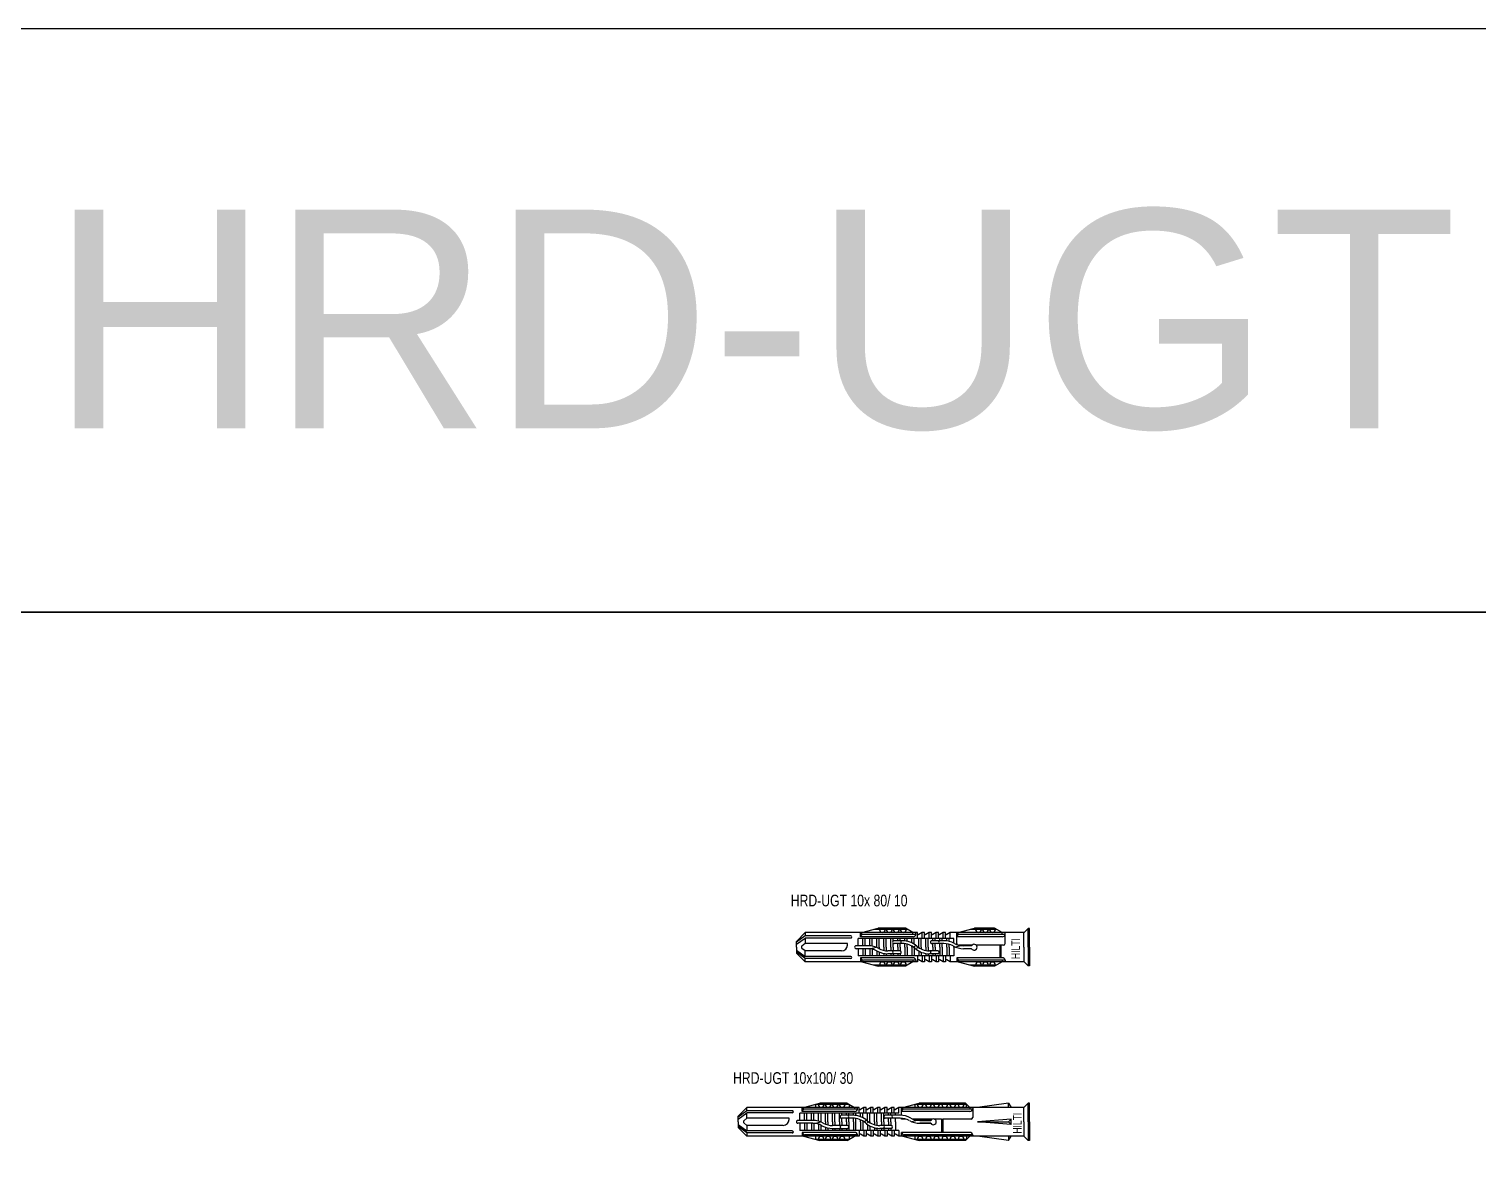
# Model space of a CAD drawing. Header units: millimetres. Extents: x 296 to 4896, y 152 to 3333.
# Drawn here: x 3948.8 to 4446, y 2942.9 to 3333.3 of the extents above; entities that cross this region are included whole.
import ezdxf

# ---------------------------------------------------------------- set-up
doc = ezdxf.new("R2010")
doc.units = ezdxf.units.MM
doc.layers.add('2', color=3, linetype='Continuous')
doc.layers.add('3', color=4, linetype='Continuous')
doc.styles.get("Standard").update_dxf_attribs({"font": 'arial.ttf'})

# ---------------------------------------------------------------- blocks, each defined once
blk = doc.blocks.new('HRD-UGT 10x 80-10')
at = {"layer": '2'}
for p, q in [((-77, 5), (-80, 2)), ((-77, 5), (-77, 3.87)), ((-38.4, 5), (-77, 5)), ((-58, 3.6), (-58, 5)), ((-57.5, 5), (-51.9, 6.5)), ((-57.5, 4.28), (-57.5, 5)), ((-41.91, 6.1), (-53.39, 6.1)), ((-42.6, 6.5), (-51.9, 6.5)), ((-40, 5), (-42.6, 6.5)), ((-40, 4.4), (-40, 5)), ((-39, 4.4), (-39, 5)), ((-38.4, 3), (-38.4, 5)), ((-36.8, 5), (-37.95, 4.34)), ((-36, 5), (-36.8, 5)), ((-36.8, 3), (-36.8, 5)), ((-36, 3), (-36, 5)), ((-34.4, 5), (-35.55, 4.34)), ((-33.6, 5), (-34.4, 5)), ((-34.4, 3), (-34.4, 5)), ((-33.6, 3), (-33.6, 5)), ((-32, 5), (-33.15, 4.34)), ((-31.2, 5), (-32, 5)), ((-32, 3), (-32, 5)), ((-31.2, 3), (-31.2, 5)), ((-29.6, 5), (-30.75, 4.34)), ((-29.6, 3), (-29.6, 5)), ((-28.8, 5), (-29.6, 5)), ((-29.6, 3), (-29.6, 5)), ((-28.8, 3), (-28.8, 5)), ((-27.2, 5), (-28.35, 4.34)), ((-2, 5), (-27.2, 5)), ((-27.2, 3), (-27.2, 5)), ((-25, 1.23), (-25, 5)), ((-24.5, 5), (-18.9, 6.5)), ((-24.5, 4.28), (-24.5, 5)), ((-11.31, 6.1), (-20.39, 6.1)), ((-12, 6.5), (-18.9, 6.5)), ((-9.4, 5), (-12, 6.5)), ((-9.4, 4.4), (-9.4, 5)), ((-8.4, 1.23), (-8.4, 5)), ((-0.5, 6.4), (-2, 4.9)), ((-0.5, 0), (-0.5, 6.4)), ((0, 6.4), (-0.5, 6.4)), ((0, 0), (0, 6.4)), ((-77, 3.87), (-80, 1.72)), ((-80, 1.02), (-77, 3.16)), ((-80, 0), (-80, 2)), ((-77, 1.29), (-78.08, 0.38)), ((-61.35, 3.87), (-77, 3.87)), ((-77, 3.16), (-77, 1.29)), ((-61.35, 3.16), (-77, 3.16)), ((-62.5, 1.29), (-77, 1.29)), ((-62.5, 0.71), (-62.5, 1.29)), ((-55.39, 0.5), (-59.5, 0.5)), ((-26, 3), (-58.8, 3)), ((-58.8, 0.5), (-58.8, 3)), ((-39.98, 3.6), (-58, 3.6)), ((-57.2, 0.5), (-57.2, 3)), ((-39, 4.4), (-57.02, 4.4)), ((-56.4, 0.5), (-56.4, 3)), ((-54.8, 0.48), (-54.8, 3)), ((-54, 0.37), (-54, 3)), ((-52.4, -0.12), (-52.4, 3)), ((-51.6, 0), (-51.6, 3)), ((-50, 0), (-50, 3)), ((-49.2, 0), (-49.2, 3)), ((-47.6, 0), (-47.6, 3)), ((-46.8, 2.15), (-46.8, 3)), ((-46.8, 0), (-46.8, 1.35)), ((-43.63, 2.25), (-46.5, 2.25)), ((-43.63, 1.25), (-46.5, 1.25)), ((-45.2, 2.25), (-45.2, 3)), ((-45.2, 0), (-45.2, 1.25)), ((-44.4, 2.25), (-44.4, 3)), ((-44.4, 0), (-44.4, 1.25)), ((-42.8, 2.2), (-42.8, 3)), ((-42.8, 0), (-42.8, 1.2)), ((-42, 2.07), (-42, 3)), ((-42, 0), (-42, 1.04)), ((-40.4, 1.52), (-40.4, 3)), ((-40.4, 0), (-40.4, 0.39)), ((-39.6, 1.08), (-39.6, 3)), ((-38, 0), (-38, 3)), ((-37.2, 0), (-37.2, 3)), ((-35.6, 0), (-35.6, 3)), ((-34.8, 0), (-34.8, 3)), ((-29.39, 2.25), (-33.5, 2.25)), ((-29.39, 1.25), (-33.5, 1.25)), ((-33.2, 2.25), (-33.2, 3)), ((-33.2, 0), (-33.2, 1.25)), ((-32.4, 2.25), (-32.4, 3)), ((-32.4, 0), (-32.4, 1.25)), ((-30.8, 2.25), (-30.8, 3)), ((-30.8, 0), (-30.8, 1.25)), ((-30, 2.25), (-30, 3)), ((-30, 0), (-30, 1.25)), ((-28.4, 2.18), (-28.4, 3)), ((-28.4, 0), (-28.4, 1.17)), ((-27.6, 2.03), (-27.6, 3)), ((-27.6, 0), (-27.6, 1)), ((-26, 1.44), (-26, 3)), ((-26, 0), (-26, 0.31)), ((-9.38, 3.6), (-25, 3.6)), ((-19.68, 0.73), (-24.34, 0.73)), ((-8.4, 4.4), (-24.02, 4.4)), ((-19.87, 0.5), (-22.61, 0.5)), ((-8.9, 0.73), (-18.32, 0.73)), ((-10.2, 0.73), (-10.2, -3.6)), ((-10, 0.73), (-10, -3.6)), ((-9.8, 0.73), (-9.8, -3.6)), ((-2, 0), (-2, 4.9)), ((-80, 0), (-80, -2)), ((-80, -1.02), (-77, -3.16)), ((-77, -3.87), (-80, -1.72)), ((-77, -5), (-80, -2)), ((-77, -1.29), (-78.08, -0.38)), ((-64.5, -1.29), (-77, -1.29)), ((-77, -3.16), (-77, -1.29)), ((-61.35, -3.16), (-77, -3.16)), ((-77, -5), (-77, -3.87)), ((-61.35, -3.87), (-77, -3.87)), ((-55.39, -0.5), (-59.5, -0.5)), ((-58.8, -0.5), (-58.8, -3)), ((-26, -3), (-58.8, -3)), ((-39.98, -3.6), (-58, -3.6)), ((-58, -3.6), (-58, -5)), ((-57.5, -4.28), (-57.5, -5)), ((-57.2, -0.5), (-57.2, -3)), ((-39, -4.4), (-57.02, -4.4)), ((-56.4, -0.5), (-56.4, -3)), ((-54.8, -0.53), (-54.8, -3)), ((-54, -0.65), (-54, -3)), ((-52.4, -1.23), (-52.4, -3)), ((-51.6, 0), (-51.6, -0.52)), ((-51.6, -1.63), (-51.6, -3)), ((-50, 0), (-50, -1.1)), ((-50, -2.12), (-50, -3)), ((-49.2, 0), (-49.2, -1.22)), ((-49.2, -2.23), (-49.2, -3)), ((-44.5, -1.25), (-48.61, -1.25)), ((-44.5, -2.25), (-48.61, -2.25)), ((-47.6, 0), (-47.6, -1.25)), ((-47.6, -2.25), (-47.6, -3)), ((-46.8, 0), (-46.8, -1.25)), ((-46.8, -2.25), (-46.8, -3)), ((-45.2, 0), (-45.2, -1.25)), ((-45.2, -2.25), (-45.2, -3)), ((-44.4, 0), (-44.4, -1.26)), ((-44.4, -2.24), (-44.4, -3)), ((-42.8, 0), (-42.8, -3)), ((-42, 0), (-42, -3)), ((-40.4, 0), (-40.4, -3)), ((-40, -4.4), (-40, -5)), ((-39.6, -0.15), (-39.6, -3)), ((-39, -4.4), (-39, -5)), ((-38.4, -3), (-38.4, -5)), ((-38, 0), (-38, -0.14)), ((-38, -1.31), (-38, -3)), ((-36.8, -5), (-37.95, -4.34)), ((-37.2, 0), (-37.2, -0.6)), ((-37.2, -1.7), (-37.2, -3)), ((-36.8, -3), (-36.8, -5)), ((-36, -3), (-36, -5)), ((-35.6, 0), (-35.6, -1.13)), ((-35.6, -2.15), (-35.6, -3)), ((-34.4, -5), (-35.55, -4.34)), ((-34.8, 0), (-34.8, -1.24)), ((-34.8, -2.24), (-34.8, -3)), ((-34.4, -3), (-34.4, -5)), ((-31.5, -1.25), (-34.37, -1.25)), ((-31.5, -2.25), (-34.37, -2.25)), ((-33.6, -3), (-33.6, -5)), ((-33.2, 0), (-33.2, -1.25)), ((-33.2, -2.25), (-33.2, -3)), ((-32, -5), (-33.15, -4.34)), ((-32.4, 0), (-32.4, -1.25)), ((-32.4, -2.25), (-32.4, -3)), ((-32, -3), (-32, -5)), ((-31.2, -3), (-31.2, -5)), ((-30.8, 0), (-30.8, -3)), ((-29.6, -5), (-30.75, -4.34)), ((-30, 0), (-30, -3)), ((-29.6, -3), (-29.6, -5)), ((-29.6, -3), (-29.6, -5)), ((-28.8, -3), (-28.8, -5)), ((-28.4, 0), (-28.4, -3)), ((-27.2, -5), (-28.35, -4.34)), ((-27.6, 0), (-27.6, -3)), ((-27.2, -3), (-27.2, -5)), ((-26, 0), (-26, -3)), ((-9.38, -3.6), (-25, -3.6)), ((-25, -3.6), (-25, -5)), ((-24.5, -4.28), (-24.5, -5)), ((-8.4, -4.4), (-24.02, -4.4)), ((-19.87, -0.5), (-22.61, -0.5)), ((-9.4, -4.4), (-9.4, -5)), ((-8.4, -4.4), (-8.4, -5)), ((-2, 0), (-2, -4.9)), ((-0.5, -6.4), (-2, -4.9)), ((-0.5, 0), (-0.5, -6.4)), ((0, 0), (0, -6.4)), ((-38.4, -5), (-77, -5)), ((-57.5, -5), (-51.9, -6.5)), ((-41.91, -6.1), (-53.39, -6.1)), ((-42.6, -6.5), (-51.9, -6.5)), ((-40, -5), (-42.6, -6.5)), ((-36, -5), (-36.8, -5)), ((-33.6, -5), (-34.4, -5)), ((-31.2, -5), (-32, -5)), ((-28.8, -5), (-29.6, -5)), ((-2, -5), (-27.2, -5)), ((-24.5, -5), (-18.9, -6.5)), ((-11.31, -6.1), (-20.39, -6.1)), ((-12, -6.5), (-18.9, -6.5)), ((-9.4, -5), (-12, -6.5)), ((0, -6.4), (-0.5, -6.4))]:
    blk.add_line(p, q, dxfattribs=at)
for centre, radius, start, end in [((-50.5, 6.1), 1, 180, 0), ((-48.1, 6.1), 1, 180, 0), ((-45.7, 6.1), 1, 180, 0), ((-43.3, 6.1), 1, 180, 0), ((-17.5, 6.1), 1, 180, 0), ((-15.1, 6.1), 1, 180, 0), ((-12.7, 6.1), 1, 180, 0), ((-77.76, 0), 0.5, 130.183, 229.817), ((-64.5, 0.71), 2, 270, 0), ((-61.35, 3.52), 0.354, 270, 90), ((-59.5, 0), 0.5, 89.9999, 270.0001), ((-57.02, 3.4), 1, 90, 168.463), ((-55.39, -7), 7.5, 61.045, 90), ((-46.5, 1.75), 0.5, 89.9997, 270.0003), ((-44.5, 1.75), 0.5, 269.9999, 90.0001), ((-43.63, -5.25), 7.5, 48.5904, 90), ((-43.63, -5.25), 6.5, 48.5904, 90), ((-39.98, 4.6), 1, 270, 348.463), ((-43.63, 5.25), 6.5, 306.1289, 311.4096), ((-34.37, -5.25), 7.5, 128.1223, 131.4096), ((-34.37, 5.25), 6.5, 228.5904, 270), ((-38.1, 4.6), 0.3, 180, 300), ((-35.7, 4.6), 0.3, 180, 300), ((-33.5, 1.75), 0.5, 89.9999, 270.0001), ((-33.3, 4.6), 0.3, 180, 300), ((-31.5, 1.75), 0.5, 270, 90), ((-30.9, 4.6), 0.3, 180, 300), ((-29.39, -5.25), 7.5, 61.045, 90), ((-29.39, -5.25), 6.5, 61.045, 90), ((-28.5, 4.6), 0.3, 180, 300), ((-22.61, 7), 7.5, 241.045, 270), ((-22.61, 7), 6.5, 241.045, 270), ((-22.61, -7), 7.5, 90, 111.0395), ((-24.02, 3.4), 1, 90, 168.463), ((-24.5, 1.23), 0.5, 180, 220.4331), ((-19, 0), 1, 210, 150), ((-9.38, 4.6), 1, 270, 348.463), ((-8.9, 1.23), 0.5, 270, 0), ((-61.35, -3.52), 0.354, 270, 90), ((-57.02, -3.4), 1, 191.537, 270), ((-55.39, 7), 7.5, 270, 291.0395), ((-55.39, -7), 6.5, 61.045, 90), ((-48.61, 5.25), 7.5, 241.045, 270), ((-48.61, 5.25), 6.5, 241.045, 270), ((-46.5, -1.75), 0.5, 89.9997, 270.0003), ((-44.5, -1.75), 0.5, 269.9999, 90.0001), ((-39.98, -4.6), 1, 11.537, 90), ((-34.37, 5.25), 7.5, 228.5904, 270), ((-43.63, 5.25), 7.5, 308.1223, 311.4096), ((-34.37, -5.25), 6.5, 126.1289, 131.4096), ((-38.1, -4.6), 0.3, 60, 180), ((-35.7, -4.6), 0.3, 60, 180), ((-33.5, -1.75), 0.5, 89.9999, 270.0001), ((-33.3, -4.6), 0.3, 60, 180), ((-31.5, -1.75), 0.5, 270, 90), ((-30.9, -4.6), 0.3, 60, 180), ((-28.5, -4.6), 0.3, 60, 180), ((-24.02, -3.4), 1, 191.537, 270), ((-9.38, -4.6), 1, 11.537, 90), ((-50.5, -6.1), 1, 0, 180), ((-48.1, -6.1), 1, 0, 180), ((-45.7, -6.1), 1, 0, 180), ((-43.3, -6.1), 1, 0, 180), ((-17.5, -6.1), 1, 0, 180), ((-15.1, -6.1), 1, 0, 180), ((-12.7, -6.1), 1, 0, 180)]:
    blk.add_arc(centre, radius, start, end, dxfattribs=at)
at = {"color": 1, "width": 0.7}
blk.add_text('HILTI', height=3, rotation=90, dxfattribs=at).set_placement((-3.29, -4.04))
blk = doc.blocks.new('HRD-UGT 10x100-30')
at = {"layer": '2'}
for p, q in [((-77.5, 4.9), (-71.9, 6.4)), ((-61.91, 6), (-73.39, 6)), ((-73.39, 6), (-73.39, 4.9)), ((-73.39, 6), (-73.39, 4.9)), ((-62.6, 6.4), (-71.9, 6.4)), ((-71.9, 6.4), (-71.9, 6)), ((-62.6, 6.4), (-62.6, 6)), ((-62.6, 6.4), (-60, 4.9)), ((-61.91, 6), (-61.91, 4.9)), ((-43.5, 4.9), (-37.9, 6.4)), ((-21.6, 6), (-39.39, 6)), ((-39.39, 6), (-39.39, 4.9)), ((-22, 6.4), (-37.9, 6.4)), ((-37.9, 6.4), (-37.9, 6)), ((-22, 6.4), (-22, 6)), ((-20.5, 4.9), (-22, 6.4)), ((-21.6, 4.9), (-21.6, 6)), ((-7.2, 6.4), (-17.87, 4.9)), ((-7.2, 4.9), (-7.2, 6.4)), ((-7.2, 6.4), (-6.33, 4.9)), ((-0.5, 6.4), (-2, 4.9)), ((0, 6.4), (-0.5, 6.4)), ((-0.5, 0), (-0.5, 6.4)), ((0, 0), (0, 6.4)), ((-97, 4.9), (-100, 1.9)), ((-97, 3.8), (-100, 1.65)), ((-100, 0.94), (-97, 3.09)), ((-100, 0), (-100, 1.9)), ((-97, 1.21), (-97.98, 0.38)), ((-58.4, 4.9), (-97, 4.9)), ((-97, 3.8), (-97, 4.9)), ((-81.5, 3.8), (-97, 3.8)), ((-81.5, 3.09), (-97, 3.09)), ((-97, 1.21), (-97, 3.09)), ((-82.5, 1.21), (-97, 1.21)), ((-82.5, 0.79), (-82.5, 1.21)), ((-74.39, 0.5), (-79.5, 0.5)), ((-74.39, 0.5), (-79.5, 0.5)), ((-44.8, 3), (-78.8, 3)), ((-78.8, 0.5), (-78.8, 3)), ((-78, 3.6), (-78, 4.9)), ((-60, 3.6), (-77.98, 3.6)), ((-77.5, 4.27), (-77.5, 4.9)), ((-77.2, 0.5), (-77.2, 3)), ((-59.02, 4.4), (-77, 4.4)), ((-76.4, 0.5), (-76.4, 3)), ((-74.8, 0.5), (-74.8, 3)), ((-74, 0.5), (-74, 3)), ((-72.4, 0.78), (-72.4, 3)), ((-72.4, 0.26), (-72.4, 0.78)), ((-71.6, 3), (-71.6, -0.04)), ((-70, 1.89), (-70, 3)), ((-70, 0.83), (-70, 1.89)), ((-70, 0), (-70, 0.83)), ((-69.2, 2.1), (-69.2, 3)), ((-69.2, 1.07), (-69.2, 2.1)), ((-69.2, 0), (-69.2, 1.07)), ((-67.6, 2.25), (-67.6, 3)), ((-67.6, 1.25), (-67.6, 2.25)), ((-67.6, 0), (-67.6, 1.25)), ((-66.8, 2.25), (-66.8, 3)), ((-66.8, 1.25), (-66.8, 2.25)), ((-66.8, 0), (-66.8, 1.25)), ((-65.2, 2.25), (-65.2, 3)), ((-65.2, 1.25), (-65.2, 2.25)), ((-65.2, 0), (-65.2, 1.25)), ((-60.63, 2.25), (-64.5, 2.25)), ((-60.63, 1.25), (-64.5, 1.25)), ((-64.4, 2.25), (-64.4, 3)), ((-64.4, 0), (-64.4, 1.25)), ((-62.8, 2.25), (-62.8, 3)), ((-62.8, 0), (-62.8, 1.25)), ((-62, 2.25), (-62, 3)), ((-62, 0), (-62, 1.25)), ((-60.4, 2.25), (-60.4, 3)), ((-60.4, 0), (-60.4, 1.25)), ((-60, 4.9), (-60, 4.4)), ((-59.6, 2.18), (-59.6, 3)), ((-59.6, -3), (-59.6, 1.17)), ((-59, 4.6), (-59, 4.9)), ((-58.4, 3), (-58.4, 4.9)), ((-58, 1.77), (-58, 3)), ((-58, 0), (-58, 0.69)), ((-56.8, 4.9), (-57.95, 4.24)), ((-57.2, 1.42), (-57.2, 3)), ((-57.2, 0.27), (-57.2, -3)), ((-56, 4.9), (-56.8, 4.9)), ((-56.8, 3), (-56.8, 4.9)), ((-56, 3), (-56, 4.9)), ((-55.6, 0.31), (-55.6, 3)), ((-54.4, 4.9), (-55.55, 4.24)), ((-54.8, 0), (-54.8, 3)), ((-54.4, 3), (-54.4, 4.9)), ((-53.6, 4.9), (-54.4, 4.9)), ((-53.6, 3), (-53.6, 4.9)), ((-53.2, 0), (-53.2, 3)), ((-52, 4.9), (-53.15, 4.24)), ((-52.4, 0), (-52.4, 3)), ((-51.2, 4.9), (-52, 4.9)), ((-52, 3), (-52, 4.9)), ((-51.2, 3), (-51.2, 4.9)), ((-50.8, 2.25), (-50.8, 3)), ((-50.8, 1.25), (-50.8, 2.62)), ((-50.8, 0), (-50.8, 1.25)), ((-49.6, 4.9), (-50.75, 4.24)), ((-50, 0), (-50, 3)), ((-49.6, 3), (-49.6, 4.9)), ((-48.8, 4.9), (-49.6, 4.9)), ((-44.39, 2.25), (-49.5, 2.25)), ((-44.39, 1.25), (-49.5, 1.25)), ((-48.8, 3), (-48.8, 4.9)), ((-48.4, 2.25), (-48.4, 3)), ((-48.4, 0), (-48.4, 1.25)), ((-47.2, 4.9), (-48.35, 4.24)), ((-47.6, 2.25), (-47.6, 3)), ((-47.6, 0), (-47.6, 1.25)), ((-46.4, 4.9), (-47.2, 4.9)), ((-47.2, 3), (-47.2, 4.9)), ((-46.4, 3), (-46.4, 4.9)), ((-46, 2.25), (-46, 3)), ((-46, 2.25), (-46, 3)), ((-46, 0), (-46, 1.25)), ((-46, 0), (-46, 1.25)), ((-44.8, 4.9), (-45.95, 4.24)), ((-2, 4.9), (-44.8, 4.9)), ((-44.8, 3), (-44.8, 4.9)), ((-44, 4.9), (-44, 2.24)), ((-44, 1.24), (-44, 0.97)), ((-20.5, 3.6), (-43.98, 3.6)), ((-42.5, 0.97), (-43.98, 0.97)), ((-43.5, 4.27), (-43.5, 4.9)), ((-19.52, 4.4), (-43, 4.4)), ((-33.25, 0.97), (-40.04, 0.97)), ((-37.61, 0.5), (-33.87, 0.5)), ((-33.87, 0.5), (-37.61, 0.5)), ((-30.2, 0.97), (-32.75, 0.97)), ((-30.2, 0.97), (-30, 0.77)), ((-30.2, 0.97), (-30.2, -3.6)), ((-29.8, 0.97), (-30, 0.77)), ((-30, 0.77), (-30, -3.6)), ((-29.8, 0.97), (-29.8, -3.6)), ((-20, 0.97), (-29.8, 0.97)), ((-20.5, 4.9), (-20.5, 4.4)), ((-19.5, 4.9), (-19.5, 1.47)), ((-6.33, 0.92), (-17.87, 0)), ((-6.33, 0.92), (-7.2, 0)), ((-6.33, -0.92), (-6.33, 0.92)), ((-2, 0), (-2, 4.9)), ((-100, 0), (-100, -1.9)), ((-100, -0.94), (-97, -3.09)), ((-97, -3.8), (-100, -1.65)), ((-97, -4.9), (-100, -1.9)), ((-97, -1.21), (-97.98, -0.38)), ((-97, -1.21), (-97, -3.09)), ((-84.5, -1.21), (-97, -1.21)), ((-81.5, -3.09), (-97, -3.09)), ((-97, -3.8), (-97, -4.9)), ((-81.5, -3.8), (-97, -3.8)), ((-58.4, -4.9), (-97, -4.9)), ((-74.39, -0.5), (-79.5, -0.5)), ((-74.39, -0.5), (-79.5, -0.5)), ((-78.8, -0.5), (-78.8, -3)), ((-44.8, -3), (-78.8, -3)), ((-78, -3.6), (-78, -4.9)), ((-59.98, -3.6), (-77.98, -3.6)), ((-77.5, -4.27), (-77.5, -4.9)), ((-77.5, -4.9), (-71.9, -6.4)), ((-77.2, -0.5), (-77.2, -3)), ((-59, -4.4), (-77, -4.4)), ((-76.4, -0.5), (-76.4, -3)), ((-74.8, -0.5), (-74.8, -3)), ((-74, -0.5), (-74, -3)), ((-73.39, -4.9), (-73.39, -6)), ((-73.39, -4.9), (-73.39, -6)), ((-72.4, -0.81), (-72.4, -3)), ((-71.6, -1.13), (-71.6, -3)), ((-70, 0), (-70, -0.8)), ((-70, -1.86), (-70, -3)), ((-69.2, 0), (-69.2, -1.05)), ((-69.2, -2.08), (-69.2, -3)), ((-62.5, -1.25), (-67.61, -1.25)), ((-67.61, -2.25), (-62.5, -2.25)), ((-67.6, 0), (-67.6, -1.25)), ((-67.6, -2.25), (-67.6, -3)), ((-66.8, 0), (-66.8, -1.25)), ((-66.8, -2.25), (-66.8, -3)), ((-65.2, 0), (-65.2, -1.25)), ((-65.2, -2.25), (-65.2, -3)), ((-64.4, 0), (-64.4, -1.25)), ((-64.4, -2.25), (-64.4, -3)), ((-62.8, 0), (-62.8, -1.25)), ((-62.8, -2.25), (-62.8, -3)), ((-62.6, -6.4), (-60, -4.9)), ((-62, 0), (-62, -3)), ((-61.91, -4.9), (-61.91, -6)), ((-60.4, 0), (-60.4, -3)), ((-60, -4.4), (-60, -4.9)), ((-59, -4.4), (-59, -4.9)), ((-58.4, -3), (-58.4, -4.9)), ((-58, 0), (-58, -3)), ((-56.8, -4.9), (-57.95, -4.24)), ((-56.8, -3), (-56.8, -4.9)), ((-56, -4.9), (-56.8, -4.9)), ((-56, -3), (-56, -4.9)), ((-55.6, -0.94), (-55.6, -3)), ((-54.4, -4.9), (-55.55, -4.24)), ((-54.8, 0), (-54.8, -0.27)), ((-54.8, -1.42), (-54.8, -3)), ((-54.4, -3), (-54.4, -4.9)), ((-53.6, -4.9), (-54.4, -4.9)), ((-53.6, -3), (-53.6, -4.9)), ((-53.2, 0), (-53.2, -1)), ((-53.2, -2.03), (-53.2, -3)), ((-52, -4.9), (-53.15, -4.24)), ((-52.4, 0), (-52.4, -1.17)), ((-52.4, -2.18), (-52.4, -3)), ((-52, -3), (-52, -4.9)), ((-51.2, -4.9), (-52, -4.9)), ((-47.5, -1.25), (-51.37, -1.25)), ((-47.5, -2.25), (-51.37, -2.25)), ((-51.2, -3), (-51.2, -4.9)), ((-50.8, 0), (-50.8, -1.25)), ((-50.8, -2.25), (-50.8, -3)), ((-49.6, -4.9), (-50.75, -4.24)), ((-50, 0), (-50, -1.25)), ((-50, -2.25), (-50, -3)), ((-49.6, -3), (-49.6, -4.9)), ((-48.8, -4.9), (-49.6, -4.9)), ((-48.8, -3), (-48.8, -4.9)), ((-48.4, 0), (-48.4, -1.25)), ((-48.4, -2.25), (-48.4, -3)), ((-47.2, -4.9), (-48.35, -4.24)), ((-47.6, 0), (-47.6, -1.25)), ((-47.6, -2.25), (-47.6, -3)), ((-47.2, -3), (-47.2, -4.9)), ((-46.4, -4.9), (-47.2, -4.9)), ((-46.4, -3), (-46.4, -4.9)), ((-46, 0), (-46, -1.25)), ((-46, 0), (-46, -3)), ((-46, -2.25), (-46, -3)), ((-44.8, -4.9), (-45.95, -4.24)), ((-44.8, -3), (-44.8, -4.9)), ((-2, -4.9), (-44.8, -4.9)), ((-44, -3.6), (-44, -4.9)), ((-20.5, -3.6), (-43.98, -3.6)), ((-43.5, -4.27), (-43.5, -4.9)), ((-43.5, -4.9), (-37.9, -6.4)), ((-19.52, -4.4), (-43, -4.4)), ((-39.39, -4.9), (-39.39, -6)), ((-33.87, -0.5), (-37.61, -0.5)), ((-37.61, -0.5), (-33.87, -0.5)), ((-20.5, -4.9), (-22, -6.4)), ((-21.6, -4.9), (-21.6, -6)), ((-20.5, -4.4), (-20.5, -4.9)), ((-19.5, -4.6), (-19.5, -4.9)), ((-17.87, 0), (-7.2, 0)), ((-6.33, -0.92), (-17.87, 0)), ((-7.2, -6.4), (-17.87, -4.9)), ((-6.33, -0.92), (-7.2, 0)), ((-7.2, -4.9), (-7.2, -6.4)), ((-7.2, -6.4), (-6.33, -4.9)), ((-2, 0), (-2, -4.9)), ((-0.5, -6.4), (-2, -4.9)), ((-0.5, 0), (-0.5, -6.4)), ((0, 0), (0, -6.4)), ((-61.91, -6), (-73.39, -6)), ((-71.9, -6), (-71.9, -6.4)), ((-62.6, -6.4), (-71.9, -6.4)), ((-62.6, -6), (-62.6, -6.4)), ((-21.6, -6), (-39.39, -6)), ((-37.9, -6), (-37.9, -6.4)), ((-22, -6.4), (-37.9, -6.4)), ((-22, -6), (-22, -6.4)), ((0, -6.4), (-0.5, -6.4))]:
    blk.add_line(p, q, dxfattribs=at)
for points in [[(-81.5, 3.09), (-81.21, 3.16), (-81, 3.45), (-81.21, 3.74), (-81.5, 3.8)], [(-81.5, -3.8), (-81.21, -3.74), (-81, -3.45), (-81.21, -3.16), (-81.5, -3.09)]]:
    blk.add_lwpolyline(points, dxfattribs=at)
for centre, radius, start, end in [((-71.5, 6), 1, 180, 0), ((-69.1, 6), 1, 180, 0), ((-66.7, 6), 1, 180, 0), ((-64.3, 6), 1, 180, 0), ((-37.5, 6), 1, 180, 0), ((-37.5, 6), 1, 180, 0), ((-34.7, 6), 1, 180, 0), ((-31.9, 6), 1, 180, 0), ((-29.1, 6), 1, 180, 0), ((-26.3, 6), 1, 180, 0), ((-23.5, 6), 1, 180, 0), ((-97.66, 0), 0.5, 130.2691, 229.7309), ((-84.5, 0.79), 2, 270, 0), ((-79.5, 0), 0.5, 89.9975, 270), ((-79.5, 0), 0.5, 90, 270.0025), ((-77.02, 3.4), 1, 90, 168.463), ((-74.39, -7), 7.5, 61.0463, 90), ((-64.5, 1.75), 0.5, 90, 270.0116), ((-62.5, 1.75), 0.5, 270.0013, 90), ((-60.63, -5.25), 7.5, 48.5904, 90), ((-60.63, -5.25), 6.5, 48.5904, 90), ((-60, 4.6), 1, 270, 0), ((-58.1, 4.5), 0.3, 180, 300), ((-60.63, 5.25), 6.5, 306.1289, 311.4096), ((-51.37, -5.25), 7.5, 128.1223, 131.4096), ((-55.7, 4.5), 0.3, 180, 300), ((-51.37, 5.25), 6.5, 228.5904, 270), ((-53.3, 4.5), 0.3, 180, 300), ((-50.9, 4.5), 0.3, 180, 300), ((-49.5, 1.75), 0.5, 90, 270.0025), ((-48.5, 4.5), 0.3, 180, 300), ((-47.5, 1.75), 0.5, 270, 90), ((-46.1, 4.5), 0.3, 180, 300), ((-44.39, -5.25), 7.5, 61.0463, 90), ((-44.39, -5.25), 6.5, 61.0463, 90), ((-43, 3.4), 1, 90, 168.463), ((-37.61, 7), 7.5, 241.0463, 270), ((-37.61, 7), 6.5, 241.0463, 269.9987), ((-37.61, -7), 7.5, 90, 111.0361), ((-33, 0), 1, 209.9997, 150), ((-33, 0), 1, 210, 150.0003), ((-20.5, 4.6), 1, 270, 0), ((-20, 1.47), 0.5, 270, 0), ((-77.02, -3.4), 1, 191.537, 270), ((-74.39, 7), 7.5, 270, 291.0395), ((-74.39, -7), 6.5, 61.0463, 90), ((-67.61, 5.25), 7.5, 241.0463, 270), ((-67.61, 5.25), 6.5, 241.0463, 269.9987), ((-64.5, -1.75), 0.5, 89.9884, 270), ((-62.5, -1.75), 0.5, 270, 89.9987), ((-59.98, -4.6), 1, 11.537, 90), ((-58.1, -4.5), 0.3, 60, 180), ((-51.37, 5.25), 7.5, 228.5904, 270), ((-60.63, 5.25), 7.5, 308.1223, 311.4096), ((-55.7, -4.5), 0.3, 60, 180), ((-51.37, -5.25), 6.5, 126.1289, 131.4096), ((-53.3, -4.5), 0.3, 60, 180), ((-50.9, -4.5), 0.3, 60, 180), ((-49.5, -1.75), 0.5, 89.9975, 270), ((-48.5, -4.5), 0.3, 60, 180), ((-47.5, -1.75), 0.5, 270, 90), ((-46.1, -4.5), 0.3, 60, 180), ((-43, -3.4), 1, 191.537, 270), ((-20.5, -4.6), 1, 0, 90), ((-71.5, -6), 1, 0, 180), ((-69.1, -6), 1, 0, 180), ((-66.7, -6), 1, 0, 180), ((-64.3, -6), 1, 0, 180), ((-37.5, -6), 1, 0, 180), ((-37.5, -6), 1, 0, 180), ((-34.7, -6), 1, 0, 180), ((-31.9, -6), 1, 0, 180), ((-29.1, -6), 1, 0, 180), ((-26.3, -6), 1, 0, 180), ((-23.5, -6), 1, 0, 180)]:
    blk.add_arc(centre, radius, start, end, dxfattribs=at)
at = {"color": 1, "width": 0.7}
blk.add_text('HILTI', height=3, rotation=90, dxfattribs=at).set_placement((-2.69, -4.04))

msp = doc.modelspace()

# ---------------------------------------------------------------- linework, layer by layer
at = {"color": 18, "true_color": 0x000000}
for points in [[(3895.77, 3133.26), (4495.77, 3133.26), (4495.77, 3333.26), (3895.77, 3333.26)], [(3895.77, 2201.55), (4495.77, 2201.55), (4495.77, 3133.26), (3895.77, 3133.26)]]:
    msp.add_lwpolyline(points, close=True, dxfattribs=at)

# ---------------------------------------------------------------- block references
for name, p in [('HRD-UGT 10x 80-10', (4292.1, 3018.27)), ('HRD-UGT 10x100-30', (4292.1, 2958.37))]:
    msp.add_blockref(name, p)

# ---------------------------------------------------------------- texts
at = {"color": 18, "true_color": 0x000000, "insert": (4197.42, 3233.26), "char_height": 75, "width": 600, "attachment_point": 5}
msp.add_mtext('HRD-UGT', dxfattribs=at)
at = {"layer": '3', "width": 0.75}
for s, p in [('HRD-UGT 10x 80/ 10', (4210.17, 3032.29)), ('HRD-UGT 10x100/ 30', (4190.37, 2971.41))]:
    msp.add_text(s, height=4, dxfattribs=at).set_placement(p)

doc.saveas('drawing.dxf')
